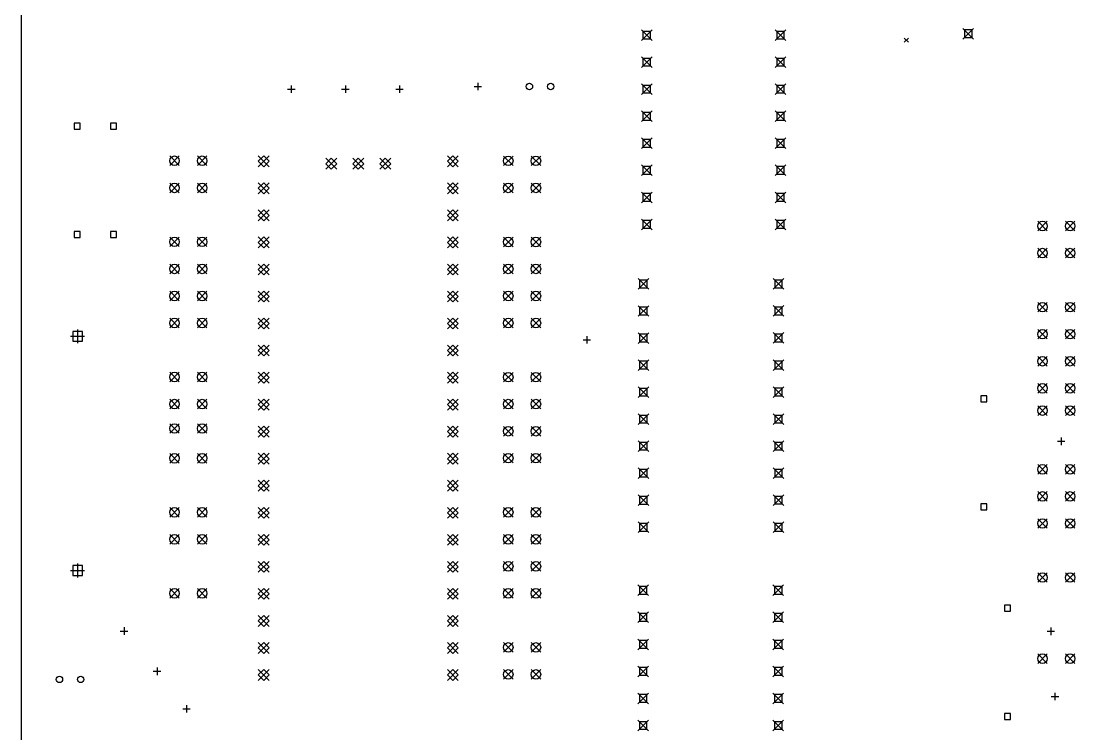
# Model space of a CAD drawing. Extents: x 10 to 419, y -285 to -23.
# Drawn here: x 12.6 to 111.6, y -154.7 to -87.7 of the extents above; entities that cross this region are included whole.
import ezdxf

# ---------------------------------------------------------------- set-up
doc = ezdxf.new("R2010")
doc.units = 0
doc.layers.add('BLACK', color=7, linetype='CONTINUOUS')

msp = doc.modelspace()

# ---------------------------------------------------------------- linework, layer by layer
at = {"layer": 'BLACK', "linetype": 'CONTINUOUS'}
for p, q in [((12.573, -23), (12.573, -216.5)), ((70.874, -88.5291), (71.874, -89.5291)), ((71.874, -88.5291), (70.874, -89.5291)), ((71.7276, -88.6756), (71.0204, -88.6756)), ((71.0204, -88.6756), (71.0204, -89.3827)), ((71.7276, -89.3827), (71.7276, -88.6756)), ((83.449, -88.5291), (84.449, -89.5291)), ((84.449, -88.5291), (83.449, -89.5291)), ((84.3026, -88.6756), (83.5954, -88.6756)), ((83.5954, -88.6756), (83.5954, -89.3827)), ((84.3026, -89.3827), (84.3026, -88.6756)), ((101.1, -88.4), (102.1, -89.4)), ((102.1, -88.4), (101.1, -89.4)), ((101.954, -88.5464), (101.246, -88.5464)), ((101.246, -88.5464), (101.246, -89.2536)), ((101.954, -89.2536), (101.954, -88.5464)), ((71.0204, -89.3827), (71.7276, -89.3827)), ((83.5954, -89.3827), (84.3026, -89.3827)), ((95.58, -89.3), (95.98, -89.7)), ((95.98, -89.3), (95.58, -89.7)), ((101.246, -89.2536), (101.954, -89.2536)), ((70.874, -91.0691), (71.874, -92.0691)), ((71.874, -91.0691), (70.874, -92.0691)), ((83.449, -91.0691), (84.449, -92.0691)), ((84.449, -91.0691), (83.449, -92.0691)), ((71.7276, -91.2156), (71.0204, -91.2156)), ((71.0204, -91.2156), (71.0204, -91.9227)), ((71.0204, -91.9227), (71.7276, -91.9227)), ((71.7276, -91.9227), (71.7276, -91.2156)), ((84.3026, -91.2156), (83.5954, -91.2156)), ((83.5954, -91.2156), (83.5954, -91.9227)), ((83.5954, -91.9227), (84.3026, -91.9227)), ((84.3026, -91.9227), (84.3026, -91.2156)), ((37.973, -93.7591), (37.973, -94.4591)), ((43.053, -93.7591), (43.053, -94.4591)), ((48.133, -93.7591), (48.133, -94.4591)), ((55.149, -93.8551), (55.849, -93.8551)), ((55.499, -93.5051), (55.499, -94.2051)), ((70.874, -93.6091), (71.874, -94.6091)), ((71.874, -93.6091), (70.874, -94.6091)), ((71.7276, -93.7556), (71.0204, -93.7556)), ((71.0204, -93.7556), (71.0204, -94.4627)), ((71.7276, -94.4627), (71.7276, -93.7556)), ((83.449, -93.6091), (84.449, -94.6091)), ((84.449, -93.6091), (83.449, -94.6091)), ((84.3026, -93.7556), (83.5954, -93.7556)), ((83.5954, -93.7556), (83.5954, -94.4627)), ((84.3026, -94.4627), (84.3026, -93.7556)), ((37.623, -94.1091), (38.323, -94.1091)), ((42.703, -94.1091), (43.403, -94.1091)), ((47.783, -94.1091), (48.483, -94.1091)), ((71.0204, -94.4627), (71.7276, -94.4627)), ((83.5954, -94.4627), (84.3026, -94.4627)), ((70.874, -96.1491), (71.874, -97.1491)), ((71.874, -96.1491), (70.874, -97.1491)), ((71.7276, -96.2956), (71.0204, -96.2956)), ((71.0204, -96.2956), (71.0204, -97.0027)), ((71.0204, -97.0027), (71.7276, -97.0027)), ((71.7276, -97.0027), (71.7276, -96.2956)), ((83.449, -96.1491), (84.449, -97.1491)), ((84.449, -96.1491), (83.449, -97.1491)), ((84.3026, -96.2956), (83.5954, -96.2956)), ((83.5954, -96.2956), (83.5954, -97.0027)), ((83.5954, -97.0027), (84.3026, -97.0027)), ((84.3026, -97.0027), (84.3026, -96.2956)), ((18.139, -97.304), (17.5734, -97.304)), ((17.5734, -97.304), (17.5734, -97.8696)), ((17.5734, -97.8696), (18.139, -97.8696)), ((18.139, -97.8696), (18.139, -97.304)), ((21.5426, -97.304), (20.977, -97.304)), ((20.977, -97.304), (20.977, -97.8696)), ((20.977, -97.8696), (21.5426, -97.8696)), ((21.5426, -97.8696), (21.5426, -97.304)), ((70.874, -98.6891), (71.874, -99.6891)), ((71.874, -98.6891), (70.874, -99.6891)), ((71.7276, -98.8356), (71.0204, -98.8356)), ((71.0204, -98.8356), (71.0204, -99.5427)), ((71.7276, -99.5427), (71.7276, -98.8356)), ((83.449, -98.6891), (84.449, -99.6891)), ((84.449, -98.6891), (83.449, -99.6891)), ((84.3026, -98.8356), (83.5954, -98.8356)), ((83.5954, -98.8356), (83.5954, -99.5427)), ((84.3026, -99.5427), (84.3026, -98.8356)), ((71.0204, -99.5427), (71.7276, -99.5427)), ((83.5954, -99.5427), (84.3026, -99.5427)), ((26.541, -100.381), (27.441, -101.281)), ((27.441, -100.381), (26.541, -101.281)), ((29.141, -100.381), (30.041, -101.281)), ((30.041, -100.381), (29.141, -101.281)), ((34.8672, -100.371), (35.8872, -101.391)), ((35.8872, -100.371), (34.8672, -101.391)), ((35.3772, -100.371), (34.8672, -100.881)), ((34.8672, -100.881), (35.3772, -101.391)), ((35.8872, -100.881), (35.3772, -100.371)), ((35.3772, -101.391), (35.8872, -100.881)), ((41.2172, -100.601), (42.2372, -101.621)), ((42.2372, -100.601), (41.2172, -101.621)), ((41.7272, -100.601), (41.2172, -101.111)), ((42.2372, -101.111), (41.7272, -100.601)), ((43.7572, -100.601), (44.7772, -101.621)), ((44.7772, -100.601), (43.7572, -101.621)), ((44.2672, -100.601), (43.7572, -101.111)), ((44.7772, -101.111), (44.2672, -100.601)), ((46.2972, -100.601), (47.3172, -101.621)), ((47.3172, -100.601), (46.2972, -101.621)), ((46.8072, -100.601), (46.2972, -101.111)), ((47.3172, -101.111), (46.8072, -100.601)), ((52.6472, -100.371), (53.6672, -101.391)), ((53.6672, -100.371), (52.6472, -101.391)), ((53.1572, -100.371), (52.6472, -100.881)), ((52.6472, -100.881), (53.1572, -101.391)), ((53.6672, -100.881), (53.1572, -100.371)), ((53.1572, -101.391), (53.6672, -100.881)), ((57.91, -100.39), (58.81, -101.29)), ((58.81, -100.39), (57.91, -101.29)), ((60.51, -100.39), (61.41, -101.29)), ((61.41, -100.39), (60.51, -101.29)), ((41.2172, -101.111), (41.7272, -101.621)), ((41.7272, -101.621), (42.2372, -101.111)), ((43.7572, -101.111), (44.2672, -101.621)), ((44.2672, -101.621), (44.7772, -101.111)), ((46.2972, -101.111), (46.8072, -101.621)), ((46.8072, -101.621), (47.3172, -101.111)), ((70.874, -101.229), (71.874, -102.229)), ((71.874, -101.229), (70.874, -102.229)), ((71.7276, -101.376), (71.0204, -101.376)), ((71.0204, -101.376), (71.0204, -102.083)), ((71.7276, -102.083), (71.7276, -101.376)), ((83.449, -101.229), (84.449, -102.229)), ((84.449, -101.229), (83.449, -102.229)), ((84.3026, -101.376), (83.5954, -101.376)), ((83.5954, -101.376), (83.5954, -102.083)), ((84.3026, -102.083), (84.3026, -101.376)), ((26.541, -102.93), (27.441, -103.83)), ((27.441, -102.93), (26.541, -103.83)), ((29.141, -102.93), (30.041, -103.83)), ((30.041, -102.93), (29.141, -103.83)), ((34.8672, -102.911), (35.8872, -103.931)), ((35.8872, -102.911), (34.8672, -103.931)), ((35.3772, -102.911), (34.8672, -103.421)), ((35.8872, -103.421), (35.3772, -102.911)), ((52.6472, -102.911), (53.6672, -103.931)), ((53.6672, -102.911), (52.6472, -103.931)), ((53.1572, -102.911), (52.6472, -103.421)), ((53.6672, -103.421), (53.1572, -102.911)), ((57.91, -102.93), (58.81, -103.83)), ((58.81, -102.93), (57.91, -103.83)), ((60.51, -102.93), (61.41, -103.83)), ((61.41, -102.93), (60.51, -103.83)), ((71.0204, -102.083), (71.7276, -102.083)), ((83.5954, -102.083), (84.3026, -102.083)), ((34.8672, -103.421), (35.3772, -103.931)), ((35.3772, -103.931), (35.8872, -103.421)), ((52.6472, -103.421), (53.1572, -103.931)), ((53.1572, -103.931), (53.6672, -103.421)), ((70.874, -103.769), (71.874, -104.769)), ((71.874, -103.769), (70.874, -104.769)), ((71.7276, -103.916), (71.0204, -103.916)), ((71.0204, -103.916), (71.0204, -104.623)), ((71.7276, -104.623), (71.7276, -103.916)), ((83.449, -103.769), (84.449, -104.769)), ((84.449, -103.769), (83.449, -104.769)), ((84.3026, -103.916), (83.5954, -103.916)), ((83.5954, -103.916), (83.5954, -104.623)), ((84.3026, -104.623), (84.3026, -103.916)), ((71.0204, -104.623), (71.7276, -104.623)), ((83.5954, -104.623), (84.3026, -104.623)), ((34.8672, -105.451), (35.8872, -106.471)), ((35.8872, -105.451), (34.8672, -106.471)), ((35.3772, -105.451), (34.8672, -105.961)), ((34.8672, -105.961), (35.3772, -106.471)), ((35.8872, -105.961), (35.3772, -105.451)), ((35.3772, -106.471), (35.8872, -105.961)), ((52.6472, -105.451), (53.6672, -106.471)), ((53.6672, -105.451), (52.6472, -106.471)), ((53.1572, -105.451), (52.6472, -105.961)), ((52.6472, -105.961), (53.1572, -106.471)), ((53.6672, -105.961), (53.1572, -105.451)), ((53.1572, -106.471), (53.6672, -105.961)), ((70.874, -106.309), (71.874, -107.309)), ((71.874, -106.309), (70.874, -107.309)), ((71.7276, -106.456), (71.0204, -106.456)), ((71.0204, -106.456), (71.0204, -107.163)), ((71.7276, -107.163), (71.7276, -106.456)), ((83.449, -106.309), (84.449, -107.309)), ((84.449, -106.309), (83.449, -107.309)), ((84.3026, -106.456), (83.5954, -106.456)), ((83.5954, -106.456), (83.5954, -107.163)), ((84.3026, -107.163), (84.3026, -106.456)), ((108.121, -106.516), (109.021, -107.416)), ((109.021, -106.516), (108.121, -107.416)), ((110.721, -106.516), (111.621, -107.416)), ((111.621, -106.516), (110.721, -107.416)), ((18.139, -107.464), (17.5734, -107.464)), ((17.5734, -107.464), (17.5734, -108.03)), ((18.139, -108.03), (18.139, -107.464)), ((21.5426, -107.464), (20.977, -107.464)), ((20.977, -107.464), (20.977, -108.03)), ((21.5426, -108.03), (21.5426, -107.464)), ((71.0204, -107.163), (71.7276, -107.163)), ((83.5954, -107.163), (84.3026, -107.163)), ((17.5734, -108.03), (18.139, -108.03)), ((20.977, -108.03), (21.5426, -108.03)), ((26.541, -108.001), (27.441, -108.901)), ((27.441, -108.001), (26.541, -108.901)), ((29.141, -108.001), (30.041, -108.901)), ((30.041, -108.001), (29.141, -108.901)), ((34.8672, -107.991), (35.8872, -109.011)), ((35.8872, -107.991), (34.8672, -109.011)), ((35.3772, -107.991), (34.8672, -108.501)), ((34.8672, -108.501), (35.3772, -109.011)), ((35.8872, -108.501), (35.3772, -107.991)), ((35.3772, -109.011), (35.8872, -108.501)), ((52.6472, -107.991), (53.6672, -109.011)), ((53.6672, -107.991), (52.6472, -109.011)), ((53.1572, -107.991), (52.6472, -108.501)), ((52.6472, -108.501), (53.1572, -109.011)), ((53.6672, -108.501), (53.1572, -107.991)), ((53.1572, -109.011), (53.6672, -108.501)), ((57.91, -108.01), (58.81, -108.91)), ((58.81, -108.01), (57.91, -108.91)), ((60.51, -108.01), (61.41, -108.91)), ((61.41, -108.01), (60.51, -108.91)), ((108.121, -109.056), (109.021, -109.956)), ((109.021, -109.056), (108.121, -109.956)), ((110.721, -109.056), (111.621, -109.956)), ((111.621, -109.056), (110.721, -109.956)), ((26.541, -110.541), (27.441, -111.441)), ((27.441, -110.541), (26.541, -111.441)), ((29.141, -110.541), (30.041, -111.441)), ((30.041, -110.541), (29.141, -111.441)), ((34.8672, -110.531), (35.8872, -111.551)), ((35.8872, -110.531), (34.8672, -111.551)), ((35.3772, -110.531), (34.8672, -111.041)), ((35.8872, -111.041), (35.3772, -110.531)), ((52.6472, -110.531), (53.6672, -111.551)), ((53.6672, -110.531), (52.6472, -111.551)), ((53.1572, -110.531), (52.6472, -111.041)), ((53.6672, -111.041), (53.1572, -110.531)), ((57.91, -110.541), (58.81, -111.441)), ((58.81, -110.541), (57.91, -111.441)), ((60.51, -110.541), (61.41, -111.441)), ((61.41, -110.541), (60.51, -111.441)), ((34.8672, -111.041), (35.3772, -111.551)), ((35.3772, -111.551), (35.8872, -111.041)), ((52.6472, -111.041), (53.1572, -111.551)), ((53.1572, -111.551), (53.6672, -111.041)), ((70.5615, -111.906), (71.5615, -112.906)), ((71.5615, -111.906), (70.5615, -112.906)), ((83.2615, -111.901), (84.2615, -112.901)), ((84.2615, -111.901), (83.2615, -112.901)), ((71.4151, -112.053), (70.7079, -112.053)), ((70.7079, -112.053), (70.7079, -112.76)), ((70.7079, -112.76), (71.4151, -112.76)), ((71.4151, -112.76), (71.4151, -112.053)), ((84.1151, -112.048), (83.4079, -112.048)), ((83.4079, -112.048), (83.4079, -112.755)), ((83.4079, -112.755), (84.1151, -112.755)), ((84.1151, -112.755), (84.1151, -112.048)), ((26.541, -113.09), (27.441, -113.99)), ((27.441, -113.09), (26.541, -113.99)), ((29.141, -113.09), (30.041, -113.99)), ((30.041, -113.09), (29.141, -113.99)), ((34.8672, -113.071), (35.8872, -114.091)), ((35.8872, -113.071), (34.8672, -114.091)), ((35.3772, -113.071), (34.8672, -113.581)), ((34.8672, -113.581), (35.3772, -114.091)), ((35.8872, -113.581), (35.3772, -113.071)), ((35.3772, -114.091), (35.8872, -113.581)), ((52.6472, -113.071), (53.6672, -114.091)), ((53.6672, -113.071), (52.6472, -114.091)), ((53.1572, -113.071), (52.6472, -113.581)), ((52.6472, -113.581), (53.1572, -114.091)), ((53.6672, -113.581), (53.1572, -113.071)), ((53.1572, -114.091), (53.6672, -113.581)), ((57.91, -113.081), (58.81, -113.981)), ((58.81, -113.081), (57.91, -113.981)), ((60.51, -113.081), (61.41, -113.981)), ((61.41, -113.081), (60.51, -113.981)), ((70.5615, -114.446), (71.5615, -115.446)), ((71.5615, -114.446), (70.5615, -115.446)), ((71.4151, -114.593), (70.7079, -114.593)), ((70.7079, -114.593), (70.7079, -115.3)), ((71.4151, -115.3), (71.4151, -114.593)), ((83.2615, -114.441), (84.2615, -115.441)), ((84.2615, -114.441), (83.2615, -115.441)), ((84.1151, -114.588), (83.4079, -114.588)), ((83.4079, -114.588), (83.4079, -115.295)), ((84.1151, -115.295), (84.1151, -114.588)), ((108.121, -114.136), (109.021, -115.036)), ((109.021, -114.136), (108.121, -115.036)), ((110.721, -114.136), (111.621, -115.036)), ((111.621, -114.136), (110.721, -115.036)), ((26.541, -115.63), (27.441, -116.53)), ((27.441, -115.63), (26.541, -116.53)), ((29.141, -115.63), (30.041, -116.53)), ((30.041, -115.63), (29.141, -116.53)), ((34.8672, -115.611), (35.8872, -116.631)), ((35.8872, -115.611), (34.8672, -116.631)), ((35.3772, -115.611), (34.8672, -116.121)), ((35.8872, -116.121), (35.3772, -115.611)), ((52.6472, -115.611), (53.6672, -116.631)), ((53.6672, -115.611), (52.6472, -116.631)), ((53.1572, -115.611), (52.6472, -116.121)), ((53.6672, -116.121), (53.1572, -115.611)), ((57.91, -115.63), (58.81, -116.53)), ((58.81, -115.63), (57.91, -116.53)), ((60.51, -115.63), (61.41, -116.53)), ((61.41, -115.63), (60.51, -116.53)), ((70.7079, -115.3), (71.4151, -115.3)), ((83.4079, -115.295), (84.1151, -115.295)), ((18.3412, -116.863), (17.422, -116.863)), ((17.422, -116.863), (17.422, -117.782)), ((17.8816, -116.673), (17.8816, -117.973)), ((18.3412, -117.782), (18.3412, -116.863)), ((34.8672, -116.121), (35.3772, -116.631)), ((35.3772, -116.631), (35.8872, -116.121)), ((52.6472, -116.121), (53.1572, -116.631)), ((53.1572, -116.631), (53.6672, -116.121)), ((108.121, -116.676), (109.021, -117.576)), ((109.021, -116.676), (108.121, -117.576)), ((110.721, -116.676), (111.621, -117.576)), ((111.621, -116.676), (110.721, -117.576)), ((17.2316, -117.323), (18.5316, -117.323)), ((17.422, -117.782), (18.3412, -117.782)), ((65.39, -117.65), (66.09, -117.65)), ((65.74, -117.3), (65.74, -118)), ((70.5615, -116.986), (71.5615, -117.986)), ((71.5615, -116.986), (70.5615, -117.986)), ((71.4151, -117.133), (70.7079, -117.133)), ((70.7079, -117.133), (70.7079, -117.84)), ((70.7079, -117.84), (71.4151, -117.84)), ((71.4151, -117.84), (71.4151, -117.133)), ((83.2615, -116.981), (84.2615, -117.981)), ((84.2615, -116.981), (83.2615, -117.981)), ((84.1151, -117.128), (83.4079, -117.128)), ((83.4079, -117.128), (83.4079, -117.835)), ((83.4079, -117.835), (84.1151, -117.835)), ((84.1151, -117.835), (84.1151, -117.128)), ((34.8672, -118.151), (35.8872, -119.171)), ((35.8872, -118.151), (34.8672, -119.171)), ((35.3772, -118.151), (34.8672, -118.661)), ((34.8672, -118.661), (35.3772, -119.171)), ((35.8872, -118.661), (35.3772, -118.151)), ((35.3772, -119.171), (35.8872, -118.661)), ((52.6472, -118.151), (53.6672, -119.171)), ((53.6672, -118.151), (52.6472, -119.171)), ((53.1572, -118.151), (52.6472, -118.661)), ((52.6472, -118.661), (53.1572, -119.171)), ((53.6672, -118.661), (53.1572, -118.151)), ((53.1572, -119.171), (53.6672, -118.661)), ((70.5615, -119.526), (71.5615, -120.526)), ((71.5615, -119.526), (70.5615, -120.526)), ((71.4151, -119.673), (70.7079, -119.673)), ((70.7079, -119.673), (70.7079, -120.38)), ((71.4151, -120.38), (71.4151, -119.673)), ((83.2615, -119.521), (84.2615, -120.521)), ((84.2615, -119.521), (83.2615, -120.521)), ((84.1151, -119.668), (83.4079, -119.668)), ((83.4079, -119.668), (83.4079, -120.375)), ((84.1151, -120.375), (84.1151, -119.668)), ((108.121, -119.216), (109.021, -120.116)), ((109.021, -119.216), (108.121, -120.116)), ((110.721, -119.216), (111.621, -120.116)), ((111.621, -119.216), (110.721, -120.116)), ((26.541, -120.701), (27.441, -121.601)), ((27.441, -120.701), (26.541, -121.601)), ((29.141, -120.701), (30.041, -121.601)), ((30.041, -120.701), (29.141, -121.601)), ((34.8672, -120.691), (35.8872, -121.711)), ((35.8872, -120.691), (34.8672, -121.711)), ((35.3772, -120.691), (34.8672, -121.201)), ((35.8872, -121.201), (35.3772, -120.691)), ((52.6472, -120.691), (53.6672, -121.711)), ((53.6672, -120.691), (52.6472, -121.711)), ((53.1572, -120.691), (52.6472, -121.201)), ((53.6672, -121.201), (53.1572, -120.691)), ((57.91, -120.71), (58.81, -121.61)), ((58.81, -120.71), (57.91, -121.61)), ((60.51, -120.71), (61.41, -121.61)), ((61.41, -120.71), (60.51, -121.61)), ((70.7079, -120.38), (71.4151, -120.38)), ((83.4079, -120.375), (84.1151, -120.375)), ((34.8672, -121.201), (35.3772, -121.711)), ((35.3772, -121.711), (35.8872, -121.201)), ((52.6472, -121.201), (53.1572, -121.711)), ((53.1572, -121.711), (53.6672, -121.201)), ((108.121, -121.756), (109.021, -122.656)), ((109.021, -121.756), (108.121, -122.656)), ((110.721, -121.756), (111.621, -122.656)), ((111.621, -121.756), (110.721, -122.656)), ((70.5615, -122.066), (71.5615, -123.066)), ((71.5615, -122.066), (70.5615, -123.066)), ((71.4151, -122.213), (70.7079, -122.213)), ((70.7079, -122.213), (70.7079, -122.92)), ((71.4151, -122.92), (71.4151, -122.213)), ((83.2615, -122.061), (84.2615, -123.061)), ((84.2615, -122.061), (83.2615, -123.061)), ((84.1151, -122.208), (83.4079, -122.208)), ((83.4079, -122.208), (83.4079, -122.915)), ((84.1151, -122.915), (84.1151, -122.208)), ((26.541, -123.241), (27.441, -124.141)), ((27.441, -123.241), (26.541, -124.141)), ((29.141, -123.241), (30.041, -124.141)), ((30.041, -123.241), (29.141, -124.141)), ((34.8672, -123.231), (35.8872, -124.251)), ((35.8872, -123.231), (34.8672, -124.251)), ((35.3772, -123.231), (34.8672, -123.741)), ((34.8672, -123.741), (35.3772, -124.251)), ((35.8872, -123.741), (35.3772, -123.231)), ((35.3772, -124.251), (35.8872, -123.741)), ((52.6472, -123.231), (53.6672, -124.251)), ((53.6672, -123.231), (52.6472, -124.251)), ((53.1572, -123.231), (52.6472, -123.741)), ((52.6472, -123.741), (53.1572, -124.251)), ((53.6672, -123.741), (53.1572, -123.231)), ((53.1572, -124.251), (53.6672, -123.741)), ((57.91, -123.241), (58.81, -124.141)), ((58.81, -123.241), (57.91, -124.141)), ((60.51, -123.241), (61.41, -124.141)), ((61.41, -123.241), (60.51, -124.141)), ((70.7079, -122.92), (71.4151, -122.92)), ((83.4079, -122.915), (84.1151, -122.915)), ((103.333, -122.909), (102.767, -122.909)), ((102.767, -122.909), (102.767, -123.475)), ((102.767, -123.475), (103.333, -123.475)), ((103.333, -123.475), (103.333, -122.909)), ((70.5615, -124.606), (71.5615, -125.606)), ((71.5615, -124.606), (70.5615, -125.606)), ((71.4151, -124.753), (70.7079, -124.753)), ((70.7079, -124.753), (70.7079, -125.46)), ((71.4151, -125.46), (71.4151, -124.753)), ((83.2615, -124.601), (84.2615, -125.601)), ((84.2615, -124.601), (83.2615, -125.601)), ((84.1151, -124.748), (83.4079, -124.748)), ((83.4079, -124.748), (83.4079, -125.455)), ((84.1151, -125.455), (84.1151, -124.748)), ((108.121, -123.85), (109.021, -124.75)), ((109.021, -123.85), (108.121, -124.75)), ((110.721, -123.85), (111.621, -124.75)), ((111.621, -123.85), (110.721, -124.75)), ((26.541, -125.536), (27.441, -126.436)), ((27.441, -125.536), (26.541, -126.436)), ((29.141, -125.536), (30.041, -126.436)), ((30.041, -125.536), (29.141, -126.436)), ((34.8672, -125.771), (35.8872, -126.791)), ((35.8872, -125.771), (34.8672, -126.791)), ((35.3772, -125.771), (34.8672, -126.281)), ((35.8872, -126.281), (35.3772, -125.771)), ((52.6472, -125.771), (53.6672, -126.791)), ((53.6672, -125.771), (52.6472, -126.791)), ((53.1572, -125.771), (52.6472, -126.281)), ((53.6672, -126.281), (53.1572, -125.771)), ((57.91, -125.79), (58.81, -126.69)), ((58.81, -125.79), (57.91, -126.69)), ((60.51, -125.79), (61.41, -126.69)), ((61.41, -125.79), (60.51, -126.69)), ((70.7079, -125.46), (71.4151, -125.46)), ((83.4079, -125.455), (84.1151, -125.455)), ((34.8672, -126.281), (35.3772, -126.791)), ((35.3772, -126.791), (35.8872, -126.281)), ((52.6472, -126.281), (53.1572, -126.791)), ((53.1572, -126.791), (53.6672, -126.281)), ((70.5615, -127.146), (71.5615, -128.146)), ((71.5615, -127.146), (70.5615, -128.146)), ((71.4151, -127.293), (70.7079, -127.293)), ((70.7079, -127.293), (70.7079, -128)), ((71.4151, -128), (71.4151, -127.293)), ((83.2615, -127.141), (84.2615, -128.141)), ((84.2615, -127.141), (83.2615, -128.141)), ((84.1151, -127.288), (83.4079, -127.288)), ((83.4079, -127.288), (83.4079, -127.995)), ((84.1151, -127.995), (84.1151, -127.288)), ((109.983, -127.189), (110.683, -127.189)), ((110.333, -126.839), (110.333, -127.539)), ((26.541, -128.33), (27.441, -129.23)), ((27.441, -128.33), (26.541, -129.23)), ((29.141, -128.33), (30.041, -129.23)), ((30.041, -128.33), (29.141, -129.23)), ((34.8672, -128.311), (35.8872, -129.331)), ((35.8872, -128.311), (34.8672, -129.331)), ((35.3772, -128.311), (34.8672, -128.821)), ((35.8872, -128.821), (35.3772, -128.311)), ((52.6472, -128.311), (53.6672, -129.331)), ((53.6672, -128.311), (52.6472, -129.331)), ((53.1572, -128.311), (52.6472, -128.821)), ((53.6672, -128.821), (53.1572, -128.311)), ((57.91, -128.321), (58.81, -129.221)), ((58.81, -128.321), (57.91, -129.221)), ((60.51, -128.321), (61.41, -129.221)), ((61.41, -128.321), (60.51, -129.221)), ((70.7079, -128), (71.4151, -128)), ((83.4079, -127.995), (84.1151, -127.995)), ((34.8672, -128.821), (35.3772, -129.331)), ((35.3772, -129.331), (35.8872, -128.821)), ((52.6472, -128.821), (53.1572, -129.331)), ((53.1572, -129.331), (53.6672, -128.821)), ((70.5615, -129.686), (71.5615, -130.686)), ((71.5615, -129.686), (70.5615, -130.686)), ((83.2615, -129.681), (84.2615, -130.681)), ((84.2615, -129.681), (83.2615, -130.681)), ((108.121, -129.376), (109.021, -130.276)), ((109.021, -129.376), (108.121, -130.276)), ((110.721, -129.376), (111.621, -130.276)), ((111.621, -129.376), (110.721, -130.276)), ((71.4151, -129.833), (70.7079, -129.833)), ((70.7079, -129.833), (70.7079, -130.54)), ((70.7079, -130.54), (71.4151, -130.54)), ((71.4151, -130.54), (71.4151, -129.833)), ((84.1151, -129.828), (83.4079, -129.828)), ((83.4079, -129.828), (83.4079, -130.535)), ((83.4079, -130.535), (84.1151, -130.535)), ((84.1151, -130.535), (84.1151, -129.828)), ((34.8672, -130.851), (35.8872, -131.871)), ((35.8872, -130.851), (34.8672, -131.871)), ((35.3772, -130.851), (34.8672, -131.361)), ((34.8672, -131.361), (35.3772, -131.871)), ((35.8872, -131.361), (35.3772, -130.851)), ((35.3772, -131.871), (35.8872, -131.361)), ((52.6472, -130.851), (53.6672, -131.871)), ((53.6672, -130.851), (52.6472, -131.871)), ((53.1572, -130.851), (52.6472, -131.361)), ((52.6472, -131.361), (53.1572, -131.871)), ((53.6672, -131.361), (53.1572, -130.851)), ((53.1572, -131.871), (53.6672, -131.361)), ((70.5615, -132.226), (71.5615, -133.226)), ((71.5615, -132.226), (70.5615, -133.226)), ((71.4151, -132.373), (70.7079, -132.373)), ((70.7079, -132.373), (70.7079, -133.08)), ((71.4151, -133.08), (71.4151, -132.373)), ((83.2615, -132.221), (84.2615, -133.221)), ((84.2615, -132.221), (83.2615, -133.221)), ((84.1151, -132.368), (83.4079, -132.368)), ((83.4079, -132.368), (83.4079, -133.075)), ((84.1151, -133.075), (84.1151, -132.368)), ((108.121, -131.916), (109.021, -132.816)), ((109.021, -131.916), (108.121, -132.816)), ((110.721, -131.916), (111.621, -132.816)), ((111.621, -131.916), (110.721, -132.816)), ((26.541, -133.41), (27.441, -134.31)), ((27.441, -133.41), (26.541, -134.31)), ((29.141, -133.41), (30.041, -134.31)), ((30.041, -133.41), (29.141, -134.31)), ((34.8672, -133.391), (35.8872, -134.411)), ((35.8872, -133.391), (34.8672, -134.411)), ((35.3772, -133.391), (34.8672, -133.901)), ((35.8872, -133.901), (35.3772, -133.391)), ((52.6472, -133.391), (53.6672, -134.411)), ((53.6672, -133.391), (52.6472, -134.411)), ((53.1572, -133.391), (52.6472, -133.901)), ((53.6672, -133.901), (53.1572, -133.391)), ((57.91, -133.41), (58.81, -134.31)), ((58.81, -133.41), (57.91, -134.31)), ((60.51, -133.41), (61.41, -134.31)), ((61.41, -133.41), (60.51, -134.31)), ((70.7079, -133.08), (71.4151, -133.08)), ((83.4079, -133.075), (84.1151, -133.075)), ((103.333, -133.069), (102.767, -133.069)), ((102.767, -133.069), (102.767, -133.635)), ((102.767, -133.635), (103.333, -133.635)), ((103.333, -133.635), (103.333, -133.069)), ((34.8672, -133.901), (35.3772, -134.411)), ((35.3772, -134.411), (35.8872, -133.901)), ((52.6472, -133.901), (53.1572, -134.411)), ((53.1572, -134.411), (53.6672, -133.901)), ((108.121, -134.456), (109.021, -135.356)), ((109.021, -134.456), (108.121, -135.356)), ((110.721, -134.456), (111.621, -135.356)), ((111.621, -134.456), (110.721, -135.356)), ((70.5615, -134.766), (71.5615, -135.766)), ((71.5615, -134.766), (70.5615, -135.766)), ((71.4151, -134.913), (70.7079, -134.913)), ((70.7079, -134.913), (70.7079, -135.62)), ((70.7079, -135.62), (71.4151, -135.62)), ((71.4151, -135.62), (71.4151, -134.913)), ((83.2615, -134.761), (84.2615, -135.761)), ((84.2615, -134.761), (83.2615, -135.761)), ((84.1151, -134.908), (83.4079, -134.908)), ((83.4079, -134.908), (83.4079, -135.615)), ((83.4079, -135.615), (84.1151, -135.615)), ((84.1151, -135.615), (84.1151, -134.908)), ((26.541, -135.941), (27.441, -136.841)), ((27.441, -135.941), (26.541, -136.841)), ((29.141, -135.941), (30.041, -136.841)), ((30.041, -135.941), (29.141, -136.841)), ((34.8672, -135.931), (35.8872, -136.951)), ((35.8872, -135.931), (34.8672, -136.951)), ((35.3772, -135.931), (34.8672, -136.441)), ((34.8672, -136.441), (35.3772, -136.951)), ((35.8872, -136.441), (35.3772, -135.931)), ((35.3772, -136.951), (35.8872, -136.441)), ((52.6472, -135.931), (53.6672, -136.951)), ((53.6672, -135.931), (52.6472, -136.951)), ((53.1572, -135.931), (52.6472, -136.441)), ((52.6472, -136.441), (53.1572, -136.951)), ((53.6672, -136.441), (53.1572, -135.931)), ((53.1572, -136.951), (53.6672, -136.441)), ((57.91, -135.95), (58.81, -136.85)), ((58.81, -135.95), (57.91, -136.85)), ((60.51, -135.95), (61.41, -136.85)), ((61.41, -135.95), (60.51, -136.85)), ((34.8672, -138.471), (35.8872, -139.491)), ((35.8872, -138.471), (34.8672, -139.491)), ((35.3772, -138.471), (34.8672, -138.981)), ((35.8872, -138.981), (35.3772, -138.471)), ((52.6472, -138.471), (53.6672, -139.491)), ((53.6672, -138.471), (52.6472, -139.491)), ((53.1572, -138.471), (52.6472, -138.981)), ((53.6672, -138.981), (53.1572, -138.471)), ((57.91, -138.49), (58.81, -139.39)), ((58.81, -138.49), (57.91, -139.39)), ((60.51, -138.49), (61.41, -139.39)), ((61.41, -138.49), (60.51, -139.39)), ((17.2316, -139.323), (18.5316, -139.323)), ((18.3412, -138.863), (17.422, -138.863)), ((17.422, -138.863), (17.422, -139.782)), ((17.8816, -138.673), (17.8816, -139.973)), ((18.3412, -139.782), (18.3412, -138.863)), ((34.8672, -138.981), (35.3772, -139.491)), ((35.3772, -139.491), (35.8872, -138.981)), ((52.6472, -138.981), (53.1572, -139.491)), ((53.1572, -139.491), (53.6672, -138.981)), ((108.121, -139.536), (109.021, -140.436)), ((109.021, -139.536), (108.121, -140.436)), ((110.721, -139.536), (111.621, -140.436)), ((111.621, -139.536), (110.721, -140.436)), ((17.422, -139.782), (18.3412, -139.782)), ((26.541, -141.021), (27.441, -141.921)), ((27.441, -141.021), (26.541, -141.921)), ((29.141, -141.021), (30.041, -141.921)), ((30.041, -141.021), (29.141, -141.921)), ((34.8672, -141.011), (35.8872, -142.031)), ((35.8872, -141.011), (34.8672, -142.031)), ((35.3772, -141.011), (34.8672, -141.521)), ((34.8672, -141.521), (35.3772, -142.031)), ((35.8872, -141.521), (35.3772, -141.011)), ((35.3772, -142.031), (35.8872, -141.521)), ((52.6472, -141.011), (53.6672, -142.031)), ((53.6672, -141.011), (52.6472, -142.031)), ((53.1572, -141.011), (52.6472, -141.521)), ((52.6472, -141.521), (53.1572, -142.031)), ((53.6672, -141.521), (53.1572, -141.011)), ((53.1572, -142.031), (53.6672, -141.521)), ((57.91, -141.021), (58.81, -141.921)), ((58.81, -141.021), (57.91, -141.921)), ((60.51, -141.021), (61.41, -141.921)), ((61.41, -141.021), (60.51, -141.921)), ((70.539, -140.683), (71.539, -141.683)), ((71.539, -140.683), (70.539, -141.683)), ((71.3926, -140.829), (70.6854, -140.829)), ((70.6854, -140.829), (70.6854, -141.536)), ((70.6854, -141.536), (71.3926, -141.536)), ((71.3926, -141.536), (71.3926, -140.829)), ((83.239, -140.683), (84.239, -141.683)), ((84.239, -140.683), (83.239, -141.683)), ((84.0926, -140.829), (83.3854, -140.829)), ((83.3854, -140.829), (83.3854, -141.536)), ((83.3854, -141.536), (84.0926, -141.536)), ((84.0926, -141.536), (84.0926, -140.829)), ((105.566, -142.594), (105, -142.594)), ((105, -142.594), (105, -143.16)), ((105.566, -143.16), (105.566, -142.594)), ((34.8672, -143.551), (35.8872, -144.571)), ((35.8872, -143.551), (34.8672, -144.571)), ((35.3772, -143.551), (34.8672, -144.061)), ((35.8872, -144.061), (35.3772, -143.551)), ((52.6472, -143.551), (53.6672, -144.571)), ((53.6672, -143.551), (52.6472, -144.571)), ((53.1572, -143.551), (52.6472, -144.061)), ((53.6672, -144.061), (53.1572, -143.551)), ((70.539, -143.223), (71.539, -144.223)), ((71.539, -143.223), (70.539, -144.223)), ((71.3926, -143.369), (70.6854, -143.369)), ((70.6854, -143.369), (70.6854, -144.076)), ((71.3926, -144.076), (71.3926, -143.369)), ((83.239, -143.223), (84.239, -144.223)), ((84.239, -143.223), (83.239, -144.223)), ((84.0926, -143.369), (83.3854, -143.369)), ((83.3854, -143.369), (83.3854, -144.076)), ((84.0926, -144.076), (84.0926, -143.369)), ((105, -143.16), (105.566, -143.16)), ((34.8672, -144.061), (35.3772, -144.571)), ((35.3772, -144.571), (35.8872, -144.061)), ((52.6472, -144.061), (53.1572, -144.571)), ((53.1572, -144.571), (53.6672, -144.061)), ((70.6854, -144.076), (71.3926, -144.076)), ((83.3854, -144.076), (84.0926, -144.076)), ((21.9004, -145.009), (22.6004, -145.009)), ((22.2504, -144.659), (22.2504, -145.359)), ((108.997, -145.036), (109.697, -145.036)), ((109.347, -144.686), (109.347, -145.386)), ((34.8672, -146.091), (35.8872, -147.111)), ((35.8872, -146.091), (34.8672, -147.111)), ((35.3772, -146.091), (34.8672, -146.601)), ((35.8872, -146.601), (35.3772, -146.091)), ((52.6472, -146.091), (53.6672, -147.111)), ((53.6672, -146.091), (52.6472, -147.111)), ((53.1572, -146.091), (52.6472, -146.601)), ((53.6672, -146.601), (53.1572, -146.091)), ((57.91, -146.101), (58.81, -147.001)), ((58.81, -146.101), (57.91, -147.001)), ((60.51, -146.101), (61.41, -147.001)), ((61.41, -146.101), (60.51, -147.001)), ((70.539, -145.763), (71.539, -146.763)), ((71.539, -145.763), (70.539, -146.763)), ((71.3926, -145.909), (70.6854, -145.909)), ((70.6854, -145.909), (70.6854, -146.616)), ((71.3926, -146.616), (71.3926, -145.909)), ((83.239, -145.763), (84.239, -146.763)), ((84.239, -145.763), (83.239, -146.763)), ((84.0926, -145.909), (83.3854, -145.909)), ((83.3854, -145.909), (83.3854, -146.616)), ((84.0926, -146.616), (84.0926, -145.909)), ((34.8672, -146.601), (35.3772, -147.111)), ((35.3772, -147.111), (35.8872, -146.601)), ((52.6472, -146.601), (53.1572, -147.111)), ((53.1572, -147.111), (53.6672, -146.601)), ((70.6854, -146.616), (71.3926, -146.616)), ((83.3854, -146.616), (84.0926, -146.616)), ((108.121, -147.156), (109.021, -148.056)), ((109.021, -147.156), (108.121, -148.056)), ((110.721, -147.156), (111.621, -148.056)), ((111.621, -147.156), (110.721, -148.056)), ((25.3492, -148.443), (25.3492, -149.143)), ((70.539, -148.303), (71.539, -149.303)), ((71.539, -148.303), (70.539, -149.303)), ((71.3926, -148.449), (70.6854, -148.449)), ((70.6854, -148.449), (70.6854, -149.156)), ((71.3926, -149.156), (71.3926, -148.449)), ((83.239, -148.303), (84.239, -149.303)), ((84.239, -148.303), (83.239, -149.303)), ((84.0926, -148.449), (83.3854, -148.449)), ((83.3854, -148.449), (83.3854, -149.156)), ((84.0926, -149.156), (84.0926, -148.449)), ((24.9992, -148.793), (25.6992, -148.793)), ((34.8672, -148.631), (35.8872, -149.651)), ((35.8872, -148.631), (34.8672, -149.651)), ((35.3772, -148.631), (34.8672, -149.141)), ((34.8672, -149.141), (35.3772, -149.651)), ((35.8872, -149.141), (35.3772, -148.631)), ((35.3772, -149.651), (35.8872, -149.141)), ((52.6472, -148.631), (53.6672, -149.651)), ((53.6672, -148.631), (52.6472, -149.651)), ((53.1572, -148.631), (52.6472, -149.141)), ((52.6472, -149.141), (53.1572, -149.651)), ((53.6672, -149.141), (53.1572, -148.631)), ((53.1572, -149.651), (53.6672, -149.141)), ((57.91, -148.641), (58.81, -149.541)), ((58.81, -148.641), (57.91, -149.541)), ((60.51, -148.641), (61.41, -149.541)), ((61.41, -148.641), (60.51, -149.541)), ((70.6854, -149.156), (71.3926, -149.156)), ((83.3854, -149.156), (84.0926, -149.156)), ((70.539, -150.843), (71.539, -151.843)), ((71.539, -150.843), (70.539, -151.843)), ((71.3926, -150.989), (70.6854, -150.989)), ((70.6854, -150.989), (70.6854, -151.696)), ((71.3926, -151.696), (71.3926, -150.989)), ((83.239, -150.843), (84.239, -151.843)), ((84.239, -150.843), (83.239, -151.843)), ((84.0926, -150.989), (83.3854, -150.989)), ((83.3854, -150.989), (83.3854, -151.696)), ((84.0926, -151.696), (84.0926, -150.989)), ((109.394, -151.162), (110.094, -151.162)), ((109.744, -150.812), (109.744, -151.512)), ((27.7678, -152.324), (28.4678, -152.324)), ((28.1178, -151.974), (28.1178, -152.674)), ((70.6854, -151.696), (71.3926, -151.696)), ((83.3854, -151.696), (84.0926, -151.696)), ((70.539, -153.383), (71.539, -154.383)), ((71.539, -153.383), (70.539, -154.383)), ((83.239, -153.383), (84.239, -154.383)), ((84.239, -153.383), (83.239, -154.383)), ((105.566, -152.754), (105, -152.754)), ((105, -152.754), (105, -153.32)), ((105, -153.32), (105.566, -153.32)), ((105.566, -153.32), (105.566, -152.754)), ((71.3926, -153.529), (70.6854, -153.529)), ((70.6854, -153.529), (70.6854, -154.236)), ((70.6854, -154.236), (71.3926, -154.236)), ((71.3926, -154.236), (71.3926, -153.529)), ((84.0926, -153.529), (83.3854, -153.529)), ((83.3854, -153.529), (83.3854, -154.236)), ((83.3854, -154.236), (84.0926, -154.236)), ((84.0926, -154.236), (84.0926, -153.529))]:
    msp.add_line(p, q, dxfattribs=at)
at = {"layer": 'BLACK'}
for centre, radius in [((60.349, -93.8551), 0.3), ((62.349, -93.8551), 0.3), ((26.991, -100.831), 0.45), ((29.591, -100.831), 0.45), ((58.36, -100.84), 0.45), ((60.96, -100.84), 0.45), ((26.991, -103.38), 0.45), ((29.591, -103.38), 0.45), ((58.36, -103.38), 0.45), ((60.96, -103.38), 0.45), ((108.571, -106.966), 0.45), ((111.171, -106.966), 0.45), ((26.991, -108.451), 0.45), ((29.591, -108.451), 0.45), ((58.36, -108.46), 0.45), ((60.96, -108.46), 0.45), ((108.571, -109.506), 0.45), ((111.171, -109.506), 0.45), ((26.991, -110.991), 0.45), ((29.591, -110.991), 0.45), ((58.36, -110.991), 0.45), ((60.96, -110.991), 0.45), ((26.991, -113.54), 0.45), ((29.591, -113.54), 0.45), ((58.36, -113.531), 0.45), ((60.96, -113.531), 0.45), ((108.571, -114.586), 0.45), ((111.171, -114.586), 0.45), ((26.991, -116.08), 0.45), ((29.591, -116.08), 0.45), ((58.36, -116.08), 0.45), ((60.96, -116.08), 0.45), ((108.571, -117.126), 0.45), ((111.171, -117.126), 0.45), ((108.571, -119.666), 0.45), ((111.171, -119.666), 0.45), ((26.991, -121.151), 0.45), ((29.591, -121.151), 0.45), ((58.36, -121.16), 0.45), ((60.96, -121.16), 0.45), ((108.571, -122.206), 0.45), ((111.171, -122.206), 0.45), ((26.991, -123.691), 0.45), ((29.591, -123.691), 0.45), ((58.36, -123.691), 0.45), ((60.96, -123.691), 0.45), ((108.571, -124.3), 0.45), ((111.171, -124.3), 0.45), ((26.991, -125.986), 0.45), ((29.591, -125.986), 0.45), ((58.36, -126.24), 0.45), ((60.96, -126.24), 0.45), ((26.991, -128.78), 0.45), ((29.591, -128.78), 0.45), ((58.36, -128.771), 0.45), ((60.96, -128.771), 0.45), ((108.571, -129.826), 0.45), ((111.171, -129.826), 0.45), ((108.571, -132.366), 0.45), ((111.171, -132.366), 0.45), ((26.991, -133.86), 0.45), ((29.591, -133.86), 0.45), ((58.36, -133.86), 0.45), ((60.96, -133.86), 0.45), ((108.571, -134.906), 0.45), ((111.171, -134.906), 0.45), ((26.991, -136.391), 0.45), ((29.591, -136.391), 0.45), ((58.36, -136.4), 0.45), ((60.96, -136.4), 0.45), ((58.36, -138.94), 0.45), ((60.96, -138.94), 0.45), ((108.571, -139.986), 0.45), ((111.171, -139.986), 0.45), ((26.991, -141.471), 0.45), ((29.591, -141.471), 0.45), ((58.36, -141.471), 0.45), ((60.96, -141.471), 0.45), ((58.36, -146.551), 0.45), ((60.96, -146.551), 0.45), ((108.571, -147.606), 0.45), ((111.171, -147.606), 0.45), ((16.1784, -149.555), 0.3), ((18.1784, -149.555), 0.3), ((58.36, -149.091), 0.45), ((60.96, -149.091), 0.45)]:
    msp.add_circle(centre, radius, dxfattribs=at)

doc.saveas('drawing.dxf')
